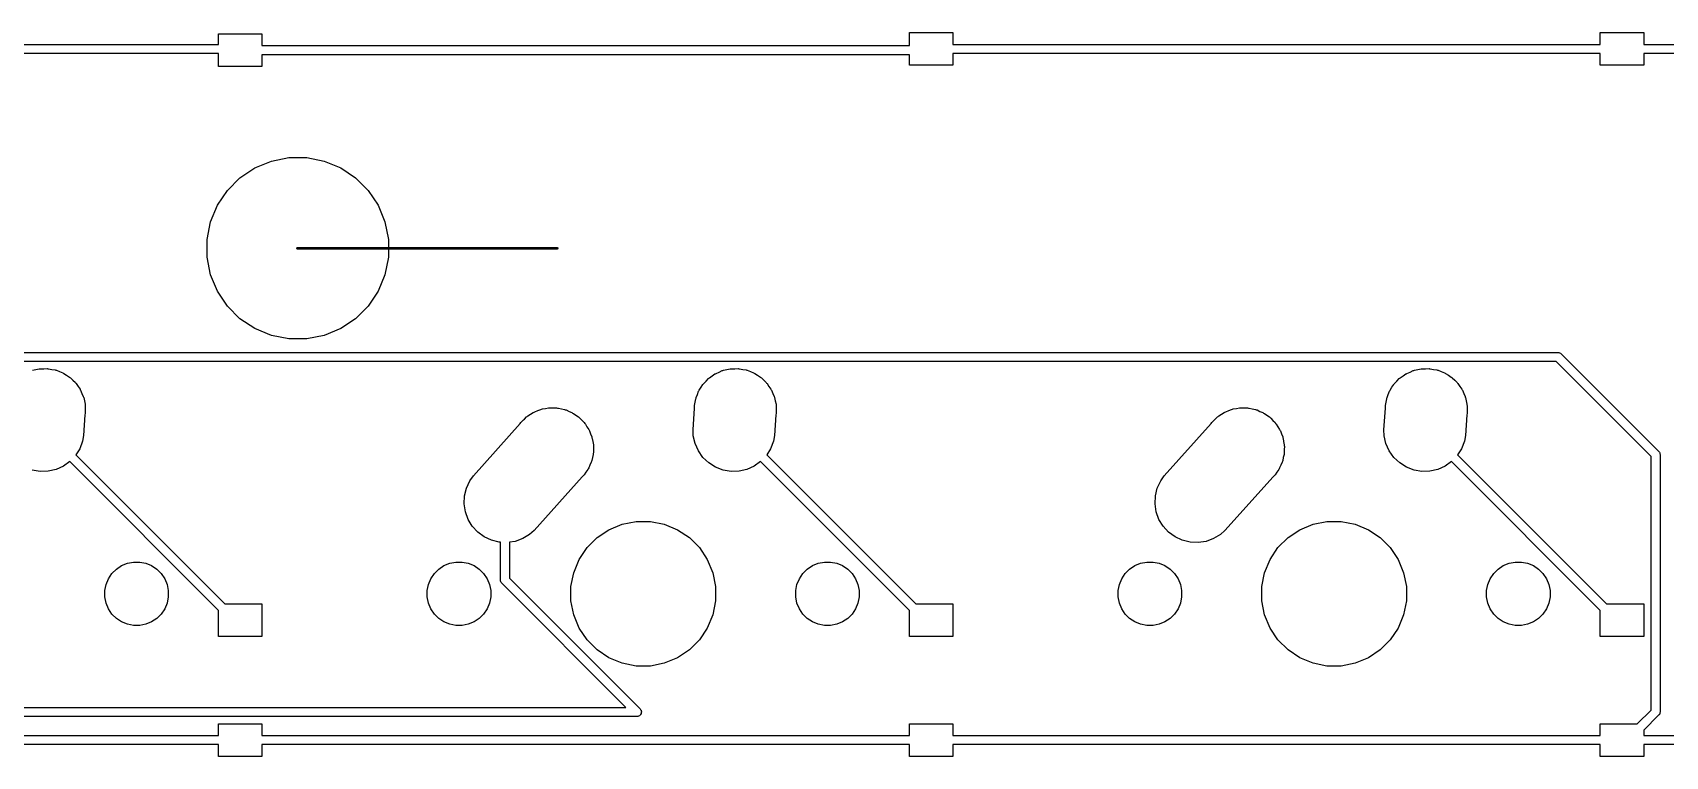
# Model space of a CAD drawing. Extents: x 74 to 207, y -150 to -40.
# Drawn here: x 104.61 to 149.63, y -110.84 to -90.89 of the extents above; entities that cross this region are included whole.
import ezdxf

# ---------------------------------------------------------------- set-up
doc = ezdxf.new("R2010")
doc.units = 0
doc.layers.add('BLACK', color=7, linetype='CONTINUOUS')

msp = doc.modelspace()

# ---------------------------------------------------------------- linework, layer by layer
at = {"layer": 'BLACK', "linetype": 'CONTINUOUS'}
for p, q in [((109.731, -91.2188), (109.731, -90.9262)), ((109.731, -90.9262), (110.931, -90.9262)), ((110.931, -90.9262), (110.931, -91.2512)), ((128.781, -91.2512), (128.781, -90.8937)), ((128.781, -90.8937), (129.981, -90.8937)), ((129.981, -90.8937), (129.981, -91.2188)), ((147.831, -91.2188), (147.831, -90.8937)), ((147.831, -90.8937), (149.031, -90.8937)), ((149.031, -90.8937), (149.031, -91.2188)), ((91.8812, -91.2188), (109.731, -91.2188)), ((110.931, -91.2512), (128.781, -91.2512)), ((129.981, -91.2188), (147.831, -91.2188)), ((149.031, -91.2188), (166.881, -91.2188)), ((109.731, -91.4688), (91.8812, -91.4688)), ((109.731, -91.8263), (109.731, -91.4688)), ((110.931, -91.8263), (109.731, -91.8263)), ((128.781, -91.5012), (110.931, -91.5012)), ((110.931, -91.5012), (110.931, -91.8263)), ((128.781, -91.7938), (128.781, -91.5012)), ((129.981, -91.7938), (128.781, -91.7938)), ((147.831, -91.4688), (129.981, -91.4688)), ((129.981, -91.4688), (129.981, -91.7938)), ((147.831, -91.7938), (147.831, -91.4688)), ((149.031, -91.7938), (147.831, -91.7938)), ((166.881, -91.4688), (149.031, -91.4688)), ((149.031, -91.4688), (149.031, -91.7938)), ((110.735, -94.622), (111.19, -94.4336)), ((111.19, -94.4336), (111.673, -94.3375)), ((111.673, -94.3375), (112.165, -94.3375)), ((112.165, -94.3375), (112.648, -94.4336)), ((112.648, -94.4336), (113.103, -94.622)), ((109.977, -95.2438), (110.325, -94.8956)), ((110.325, -94.8956), (110.735, -94.622)), ((113.103, -94.622), (113.512, -94.8956)), ((113.512, -94.8956), (113.861, -95.2438)), ((109.703, -95.6533), (109.977, -95.2438)), ((113.861, -95.2438), (114.134, -95.6533)), ((109.515, -96.1083), (109.703, -95.6533)), ((114.134, -95.6533), (114.323, -96.1083)), ((109.419, -96.5913), (109.515, -96.1083)), ((114.323, -96.1083), (114.419, -96.5913)), ((109.419, -97.0837), (109.419, -96.5913)), ((114.419, -96.5913), (114.419, -97.0837)), ((109.515, -97.5667), (109.419, -97.0837)), ((111.894, -96.8326), (111.896, -96.8279)), ((111.894, -96.8375), (111.894, -96.8326)), ((111.894, -96.8424), (111.894, -96.8375)), ((111.896, -96.8471), (111.894, -96.8424)), ((111.896, -96.8279), (111.898, -96.8235)), ((111.898, -96.8515), (111.896, -96.8471)), ((111.898, -96.8235), (111.901, -96.8197)), ((111.901, -96.8553), (111.898, -96.8515)), ((111.901, -96.8197), (111.905, -96.8166)), ((111.905, -96.8584), (111.901, -96.8553)), ((111.905, -96.8166), (111.909, -96.8143)), ((111.909, -96.8607), (111.905, -96.8584)), ((111.909, -96.8143), (111.914, -96.8129)), ((111.914, -96.8621), (111.909, -96.8607)), ((111.914, -96.8129), (111.918, -96.8125)), ((111.918, -96.8625), (111.914, -96.8621)), ((111.918, -96.8125), (119.064, -96.8125)), ((119.064, -96.8625), (111.918, -96.8625)), ((114.419, -97.0837), (114.323, -97.5667)), ((119.064, -96.8125), (119.067, -96.8129)), ((119.067, -96.8621), (119.064, -96.8625)), ((119.067, -96.8129), (119.072, -96.8143)), ((119.072, -96.8607), (119.067, -96.8621)), ((119.072, -96.8143), (119.076, -96.8166)), ((119.076, -96.8584), (119.072, -96.8607)), ((119.076, -96.8166), (119.08, -96.8197)), ((119.08, -96.8553), (119.076, -96.8584)), ((119.08, -96.8197), (119.083, -96.8235)), ((119.083, -96.8515), (119.08, -96.8553)), ((119.083, -96.8235), (119.086, -96.8279)), ((119.086, -96.8471), (119.083, -96.8515)), ((119.086, -96.8279), (119.087, -96.8326)), ((119.087, -96.8424), (119.086, -96.8471)), ((119.087, -96.8326), (119.088, -96.8375)), ((119.088, -96.8375), (119.087, -96.8424)), ((109.703, -98.0217), (109.515, -97.5667)), ((114.323, -97.5667), (114.134, -98.0217)), ((109.977, -98.4312), (109.703, -98.0217)), ((114.134, -98.0217), (113.861, -98.4312)), ((110.325, -98.7794), (109.977, -98.4312)), ((113.861, -98.4312), (113.512, -98.7794)), ((110.735, -99.053), (110.325, -98.7794)), ((113.512, -98.7794), (113.103, -99.053)), ((111.19, -99.2414), (110.735, -99.053)), ((111.673, -99.3375), (111.19, -99.2414)), ((112.165, -99.3375), (111.673, -99.3375)), ((112.648, -99.2414), (112.165, -99.3375)), ((113.103, -99.053), (112.648, -99.2414)), ((88.7718, -99.7075), (146.658, -99.7075)), ((146.658, -99.7075), (146.664, -99.7069)), ((146.664, -99.7069), (146.67, -99.7075)), ((146.67, -99.7075), (146.67, -99.7075)), ((146.67, -99.7075), (146.688, -99.7093)), ((146.688, -99.7093), (146.712, -99.7165)), ((146.712, -99.7165), (146.734, -99.7281)), ((146.734, -99.7281), (146.753, -99.7437)), ((146.753, -99.7437), (146.756, -99.7485)), ((146.756, -99.7485), (149.44, -102.432)), ((146.612, -99.9575), (88.7261, -99.9575)), ((104.606, -100.201), (104.698, -100.182)), ((104.698, -100.182), (104.79, -100.161)), ((104.79, -100.161), (104.807, -100.161)), ((104.807, -100.161), (104.823, -100.157)), ((104.823, -100.157), (104.917, -100.157)), ((104.917, -100.157), (105.012, -100.155)), ((105.012, -100.155), (105.028, -100.157)), ((105.028, -100.157), (105.045, -100.157)), ((105.045, -100.157), (105.137, -100.176)), ((105.137, -100.176), (105.23, -100.192)), ((105.23, -100.192), (105.246, -100.197)), ((105.246, -100.197), (105.262, -100.201)), ((105.262, -100.201), (105.349, -100.237)), ((105.349, -100.237), (105.437, -100.27)), ((105.437, -100.27), (105.451, -100.279)), ((105.451, -100.279), (105.467, -100.286)), ((105.467, -100.286), (105.545, -100.338)), ((105.545, -100.338), (105.625, -100.388)), ((105.625, -100.388), (105.637, -100.399)), ((123.267, -100.409), (123.345, -100.356)), ((123.345, -100.356), (123.422, -100.302)), ((123.422, -100.302), (123.437, -100.295)), ((123.437, -100.295), (123.451, -100.286)), ((123.451, -100.286), (123.538, -100.249)), ((123.538, -100.249), (123.624, -100.211)), ((123.624, -100.211), (123.64, -100.207)), ((123.64, -100.207), (123.656, -100.201)), ((123.656, -100.201), (123.748, -100.182)), ((123.748, -100.182), (123.84, -100.161)), ((123.84, -100.161), (123.857, -100.161)), ((123.857, -100.161), (123.873, -100.157)), ((123.873, -100.157), (123.967, -100.157)), ((123.967, -100.157), (124.062, -100.155)), ((124.062, -100.155), (124.078, -100.157)), ((124.078, -100.157), (124.095, -100.157)), ((124.095, -100.157), (124.187, -100.176)), ((124.187, -100.176), (124.28, -100.192)), ((124.28, -100.192), (124.296, -100.197)), ((124.296, -100.197), (124.312, -100.201)), ((124.312, -100.201), (124.399, -100.237)), ((124.399, -100.237), (124.487, -100.27)), ((124.487, -100.27), (124.501, -100.279)), ((124.501, -100.279), (124.517, -100.286)), ((124.517, -100.286), (124.595, -100.338)), ((124.595, -100.338), (124.675, -100.388)), ((124.675, -100.388), (124.687, -100.399)), ((142.317, -100.409), (142.395, -100.356)), ((142.395, -100.356), (142.472, -100.302)), ((142.472, -100.302), (142.487, -100.295)), ((142.487, -100.295), (142.501, -100.286)), ((142.501, -100.286), (142.588, -100.249)), ((142.588, -100.249), (142.674, -100.211)), ((142.674, -100.211), (142.69, -100.207)), ((142.69, -100.207), (142.706, -100.201)), ((142.706, -100.201), (142.798, -100.182)), ((142.798, -100.182), (142.89, -100.161)), ((142.89, -100.161), (142.907, -100.161)), ((142.907, -100.161), (142.923, -100.157)), ((142.923, -100.157), (143.017, -100.157)), ((143.017, -100.157), (143.112, -100.155)), ((143.112, -100.155), (143.128, -100.157)), ((143.128, -100.157), (143.145, -100.157)), ((143.145, -100.157), (143.237, -100.176)), ((143.237, -100.176), (143.33, -100.192)), ((143.33, -100.192), (143.346, -100.197)), ((143.346, -100.197), (143.362, -100.201)), ((143.362, -100.201), (143.449, -100.237)), ((143.449, -100.237), (143.537, -100.27)), ((143.537, -100.27), (143.551, -100.279)), ((143.551, -100.279), (143.567, -100.286)), ((143.567, -100.286), (143.645, -100.338)), ((143.645, -100.338), (143.725, -100.388)), ((143.725, -100.388), (143.737, -100.399)), ((149.231, -102.577), (146.612, -99.9575)), ((105.637, -100.399), (105.651, -100.409)), ((105.651, -100.409), (105.718, -100.475)), ((105.718, -100.475), (105.786, -100.54)), ((105.786, -100.54), (105.796, -100.554)), ((105.796, -100.554), (105.808, -100.565)), ((105.808, -100.565), (105.86, -100.644)), ((105.86, -100.644), (105.915, -100.721)), ((105.915, -100.721), (105.921, -100.736)), ((105.921, -100.736), (105.931, -100.75)), ((105.931, -100.75), (105.967, -100.837)), ((105.967, -100.837), (106.005, -100.923)), ((122.938, -100.867), (122.972, -100.779)), ((122.972, -100.779), (122.98, -100.765)), ((122.98, -100.765), (122.987, -100.75)), ((122.987, -100.75), (123.039, -100.671)), ((123.039, -100.671), (123.089, -100.591)), ((123.089, -100.591), (123.101, -100.579)), ((123.101, -100.579), (123.11, -100.565)), ((123.11, -100.565), (123.177, -100.499)), ((123.177, -100.499), (123.241, -100.43)), ((123.241, -100.43), (123.255, -100.42)), ((123.255, -100.42), (123.267, -100.409)), ((124.687, -100.399), (124.701, -100.409)), ((124.701, -100.409), (124.768, -100.475)), ((124.768, -100.475), (124.836, -100.54)), ((124.836, -100.54), (124.846, -100.554)), ((124.846, -100.554), (124.858, -100.565)), ((124.858, -100.565), (124.91, -100.644)), ((124.91, -100.644), (124.965, -100.721)), ((124.965, -100.721), (124.971, -100.736)), ((124.971, -100.736), (124.981, -100.75)), ((124.981, -100.75), (125.017, -100.837)), ((125.017, -100.837), (125.055, -100.923)), ((141.988, -100.867), (142.022, -100.779)), ((142.022, -100.779), (142.03, -100.765)), ((142.03, -100.765), (142.037, -100.75)), ((142.037, -100.75), (142.089, -100.671)), ((142.089, -100.671), (142.139, -100.591)), ((142.139, -100.591), (142.151, -100.579)), ((142.151, -100.579), (142.16, -100.565)), ((142.16, -100.565), (142.227, -100.499)), ((142.227, -100.499), (142.291, -100.43)), ((142.291, -100.43), (142.305, -100.42)), ((142.305, -100.42), (142.317, -100.409)), ((143.737, -100.399), (143.751, -100.409)), ((143.751, -100.409), (143.818, -100.475)), ((143.818, -100.475), (143.886, -100.54)), ((143.886, -100.54), (143.896, -100.554)), ((143.896, -100.554), (143.908, -100.565)), ((143.908, -100.565), (143.96, -100.644)), ((143.96, -100.644), (144.015, -100.721)), ((144.015, -100.721), (144.021, -100.736)), ((144.021, -100.736), (144.031, -100.75)), ((144.031, -100.75), (144.067, -100.837)), ((144.067, -100.837), (144.105, -100.923)), ((106.005, -100.923), (106.009, -100.939)), ((106.009, -100.939), (106.016, -100.954)), ((106.016, -100.954), (106.034, -101.047)), ((106.034, -101.047), (106.055, -101.139)), ((106.055, -101.139), (106.056, -101.155)), ((106.056, -101.155), (106.059, -101.172)), ((106.059, -101.172), (106.059, -101.266)), ((106.059, -101.266), (106.06, -101.305)), ((118.536, -101.314), (118.616, -101.281)), ((118.616, -101.281), (118.64, -101.276)), ((118.64, -101.276), (118.664, -101.267)), ((118.664, -101.267), (118.749, -101.254)), ((118.749, -101.254), (118.833, -101.237)), ((118.833, -101.237), (118.858, -101.237)), ((118.858, -101.237), (118.883, -101.234)), ((118.883, -101.234), (118.969, -101.237)), ((118.969, -101.237), (119.055, -101.237)), ((119.055, -101.237), (119.079, -101.242)), ((119.079, -101.242), (119.104, -101.243)), ((119.104, -101.243), (119.188, -101.264)), ((119.188, -101.264), (119.272, -101.281)), ((119.272, -101.281), (119.295, -101.29)), ((119.295, -101.29), (119.319, -101.296)), ((122.818, -101.84), (122.859, -101.244)), ((122.859, -101.172), (122.877, -101.079)), ((122.859, -101.244), (122.859, -101.172)), ((122.877, -101.079), (122.893, -100.986)), ((122.893, -100.986), (122.899, -100.971)), ((122.899, -100.971), (122.902, -100.954)), ((122.902, -100.954), (122.938, -100.867)), ((125.055, -100.923), (125.059, -100.939)), ((125.059, -100.939), (125.066, -100.954)), ((125.066, -100.954), (125.084, -101.047)), ((125.084, -101.047), (125.105, -101.139)), ((125.105, -101.139), (125.106, -101.155)), ((125.106, -101.155), (125.109, -101.172)), ((125.109, -101.172), (125.109, -101.266)), ((125.109, -101.266), (125.11, -101.305)), ((137.586, -101.314), (137.666, -101.281)), ((137.666, -101.281), (137.69, -101.276)), ((137.69, -101.276), (137.714, -101.267)), ((137.714, -101.267), (137.799, -101.254)), ((137.799, -101.254), (137.883, -101.237)), ((137.883, -101.237), (137.908, -101.237)), ((137.908, -101.237), (137.933, -101.234)), ((137.933, -101.234), (138.019, -101.237)), ((138.019, -101.237), (138.105, -101.237)), ((138.105, -101.237), (138.129, -101.242)), ((138.129, -101.242), (138.154, -101.243)), ((138.154, -101.243), (138.238, -101.264)), ((138.238, -101.264), (138.322, -101.281)), ((138.322, -101.281), (138.345, -101.29)), ((138.345, -101.29), (138.369, -101.296)), ((141.868, -101.84), (141.909, -101.244)), ((141.909, -101.172), (141.927, -101.079)), ((141.909, -101.244), (141.909, -101.172)), ((141.927, -101.079), (141.943, -100.986)), ((141.943, -100.986), (141.949, -100.971)), ((141.949, -100.971), (141.952, -100.954)), ((141.952, -100.954), (141.988, -100.867)), ((144.105, -100.923), (144.109, -100.939)), ((144.109, -100.939), (144.116, -100.954)), ((144.116, -100.954), (144.134, -101.047)), ((144.134, -101.047), (144.155, -101.139)), ((144.155, -101.139), (144.156, -101.155)), ((144.156, -101.155), (144.159, -101.172)), ((144.159, -101.172), (144.159, -101.266)), ((144.159, -101.266), (144.16, -101.305)), ((106.051, -101.432), (106.012, -101.995)), ((106.059, -101.393), (106.051, -101.432)), ((106.06, -101.305), (106.059, -101.321)), ((106.059, -101.321), (106.059, -101.393)), ((116.759, -103.112), (118.053, -101.671)), ((118.053, -101.671), (118.07, -101.645)), ((118.07, -101.645), (118.127, -101.589)), ((118.127, -101.589), (118.143, -101.57)), ((118.143, -101.57), (118.166, -101.549)), ((118.166, -101.549), (118.227, -101.489)), ((118.227, -101.489), (118.247, -101.475)), ((118.247, -101.475), (118.266, -101.458)), ((118.266, -101.458), (118.339, -101.413)), ((118.339, -101.413), (118.411, -101.366)), ((118.411, -101.366), (118.434, -101.356)), ((118.434, -101.356), (118.455, -101.343)), ((118.455, -101.343), (118.536, -101.314)), ((119.319, -101.296), (119.397, -101.333)), ((119.397, -101.333), (119.477, -101.366)), ((119.477, -101.366), (119.497, -101.379)), ((119.497, -101.379), (119.52, -101.39)), ((119.52, -101.39), (119.589, -101.441)), ((119.589, -101.441), (119.661, -101.489)), ((119.661, -101.489), (119.679, -101.506)), ((119.679, -101.506), (119.699, -101.521)), ((119.699, -101.521), (119.757, -101.585)), ((119.757, -101.585), (119.818, -101.645)), ((119.818, -101.645), (119.831, -101.666)), ((119.831, -101.666), (119.848, -101.685)), ((119.848, -101.685), (119.893, -101.758)), ((125.101, -101.432), (125.062, -101.995)), ((125.109, -101.393), (125.101, -101.432)), ((125.11, -101.305), (125.109, -101.321)), ((125.109, -101.321), (125.109, -101.393)), ((135.809, -103.112), (137.103, -101.671)), ((137.103, -101.671), (137.12, -101.645)), ((137.12, -101.645), (137.177, -101.589)), ((137.177, -101.589), (137.193, -101.57)), ((137.193, -101.57), (137.216, -101.549)), ((137.216, -101.549), (137.277, -101.489)), ((137.277, -101.489), (137.297, -101.475)), ((137.297, -101.475), (137.316, -101.458)), ((137.316, -101.458), (137.389, -101.413)), ((137.389, -101.413), (137.461, -101.366)), ((137.461, -101.366), (137.484, -101.356)), ((137.484, -101.356), (137.505, -101.343)), ((137.505, -101.343), (137.586, -101.314)), ((138.369, -101.296), (138.447, -101.333)), ((138.447, -101.333), (138.527, -101.366)), ((138.527, -101.366), (138.547, -101.379)), ((138.547, -101.379), (138.57, -101.39)), ((138.57, -101.39), (138.639, -101.441)), ((138.639, -101.441), (138.711, -101.489)), ((138.711, -101.489), (138.729, -101.506)), ((138.729, -101.506), (138.749, -101.521)), ((138.749, -101.521), (138.807, -101.585)), ((138.807, -101.585), (138.868, -101.645)), ((138.868, -101.645), (138.881, -101.666)), ((138.881, -101.666), (138.898, -101.685)), ((138.898, -101.685), (138.943, -101.758)), ((144.151, -101.432), (144.112, -101.995)), ((144.159, -101.393), (144.151, -101.432)), ((144.16, -101.305), (144.159, -101.321)), ((144.159, -101.321), (144.159, -101.393)), ((105.985, -102.159), (105.906, -102.366)), ((106.012, -101.995), (105.985, -102.159)), ((119.893, -101.758), (119.941, -101.83)), ((119.941, -101.83), (119.95, -101.853)), ((119.95, -101.853), (119.963, -101.874)), ((119.963, -101.874), (119.993, -101.955)), ((119.993, -101.955), (120.026, -102.034)), ((120.026, -102.034), (120.03, -102.059)), ((120.03, -102.059), (120.039, -102.082)), ((120.039, -102.082), (120.052, -102.167)), ((120.052, -102.167), (120.069, -102.252)), ((122.822, -102.006), (122.818, -101.84)), ((122.872, -102.222), (122.822, -102.006)), ((125.035, -102.159), (124.956, -102.366)), ((125.062, -101.995), (125.035, -102.159)), ((138.943, -101.758), (138.991, -101.83)), ((138.991, -101.83), (139, -101.853)), ((139, -101.853), (139.013, -101.874)), ((139.013, -101.874), (139.043, -101.955)), ((139.043, -101.955), (139.076, -102.034)), ((139.076, -102.034), (139.08, -102.059)), ((139.08, -102.059), (139.089, -102.082)), ((139.089, -102.082), (139.102, -102.167)), ((139.102, -102.167), (139.119, -102.252)), ((141.872, -102.006), (141.868, -101.84)), ((141.922, -102.222), (141.872, -102.006)), ((144.085, -102.159), (144.006, -102.366)), ((144.112, -101.995), (144.085, -102.159)), ((105.906, -102.366), (105.8, -102.535)), ((105.8, -102.535), (109.908, -106.644)), ((120.042, -102.606), (120.026, -102.691)), ((120.063, -102.523), (120.042, -102.606)), ((120.064, -102.498), (120.063, -102.523)), ((120.069, -102.473), (120.064, -102.498)), ((120.069, -102.252), (120.069, -102.277)), ((120.069, -102.277), (120.073, -102.301)), ((120.073, -102.301), (120.069, -102.387)), ((120.069, -102.387), (120.069, -102.473)), ((122.963, -102.424), (122.872, -102.222)), ((123.091, -102.605), (122.963, -102.424)), ((123.253, -102.757), (123.091, -102.605)), ((124.956, -102.366), (124.85, -102.535)), ((124.85, -102.535), (128.958, -106.644)), ((139.092, -102.606), (139.076, -102.691)), ((139.113, -102.523), (139.092, -102.606)), ((139.114, -102.498), (139.113, -102.523)), ((139.119, -102.473), (139.114, -102.498)), ((139.119, -102.252), (139.119, -102.277)), ((139.119, -102.277), (139.123, -102.301)), ((139.123, -102.301), (139.119, -102.387)), ((139.119, -102.387), (139.119, -102.473)), ((142.013, -102.424), (141.922, -102.222)), ((142.141, -102.605), (142.013, -102.424)), ((142.303, -102.757), (142.141, -102.605)), ((144.006, -102.366), (143.9, -102.535)), ((143.9, -102.535), (148.008, -106.644)), ((149.231, -109.567), (149.231, -102.577)), ((149.44, -102.432), (149.445, -102.436)), ((149.445, -102.436), (149.449, -102.441)), ((149.449, -102.441), (149.461, -102.455)), ((149.461, -102.455), (149.47, -102.473)), ((149.47, -102.473), (149.472, -102.477)), ((149.472, -102.477), (149.479, -102.5)), ((149.479, -102.5), (149.481, -102.519)), ((149.481, -102.519), (149.481, -102.519)), ((149.481, -102.519), (149.482, -102.525)), ((149.482, -102.525), (149.481, -102.531)), ((149.481, -102.531), (149.481, -109.613)), ((104.816, -102.99), (104.597, -102.953)), ((105.037, -102.984), (104.816, -102.99)), ((105.253, -102.934), (105.037, -102.984)), ((105.456, -102.843), (105.253, -102.934)), ((105.63, -102.719), (105.456, -102.843)), ((109.731, -106.821), (105.63, -102.719)), ((119.818, -103.08), (119.761, -103.136)), ((119.865, -103.008), (119.818, -103.08)), ((119.916, -102.939), (119.865, -103.008)), ((119.927, -102.916), (119.916, -102.939)), ((119.941, -102.895), (119.927, -102.916)), ((119.974, -102.816), (119.941, -102.895)), ((120.01, -102.738), (119.974, -102.816)), ((120.016, -102.714), (120.01, -102.738)), ((120.026, -102.691), (120.016, -102.714)), ((123.44, -102.875), (123.253, -102.757)), ((123.647, -102.953), (123.44, -102.875)), ((123.866, -102.99), (123.647, -102.953)), ((124.087, -102.984), (123.866, -102.99)), ((124.303, -102.934), (124.087, -102.984)), ((124.506, -102.843), (124.303, -102.934)), ((124.68, -102.719), (124.506, -102.843)), ((128.781, -106.821), (124.68, -102.719)), ((138.868, -103.08), (138.811, -103.136)), ((138.915, -103.008), (138.868, -103.08)), ((138.966, -102.939), (138.915, -103.008)), ((138.977, -102.916), (138.966, -102.939)), ((138.991, -102.895), (138.977, -102.916)), ((139.024, -102.816), (138.991, -102.895)), ((139.06, -102.738), (139.024, -102.816)), ((139.066, -102.714), (139.06, -102.738)), ((139.076, -102.691), (139.066, -102.714)), ((142.49, -102.875), (142.303, -102.757)), ((142.697, -102.953), (142.49, -102.875)), ((142.916, -102.99), (142.697, -102.953)), ((143.137, -102.984), (142.916, -102.99)), ((143.353, -102.934), (143.137, -102.984)), ((143.556, -102.843), (143.353, -102.934)), ((143.73, -102.719), (143.556, -102.843)), ((147.831, -106.821), (143.73, -102.719)), ((116.515, -103.662), (116.567, -103.447)), ((116.567, -103.447), (116.661, -103.246)), ((116.661, -103.246), (116.759, -103.112)), ((119.761, -103.136), (118.434, -104.615)), ((135.565, -103.662), (135.617, -103.447)), ((135.617, -103.447), (135.711, -103.246)), ((135.711, -103.246), (135.809, -103.112)), ((138.811, -103.136), (137.484, -104.615)), ((116.505, -103.884), (116.515, -103.662)), ((116.539, -104.103), (116.505, -103.884)), ((135.555, -103.884), (135.565, -103.662)), ((135.589, -104.103), (135.555, -103.884)), ((116.614, -104.311), (116.539, -104.103)), ((116.729, -104.5), (116.614, -104.311)), ((120.862, -104.445), (121.247, -104.369)), ((121.247, -104.369), (121.64, -104.369)), ((121.64, -104.369), (122.025, -104.445)), ((135.664, -104.311), (135.589, -104.103)), ((135.779, -104.5), (135.664, -104.311)), ((139.912, -104.445), (140.297, -104.369)), ((140.297, -104.369), (140.69, -104.369)), ((140.69, -104.369), (141.075, -104.445)), ((116.879, -104.664), (116.729, -104.5)), ((117.057, -104.795), (116.879, -104.664)), ((117.258, -104.889), (117.057, -104.795)), ((117.473, -104.942), (117.258, -104.889)), ((118.122, -104.842), (117.914, -104.918)), ((118.312, -104.727), (118.122, -104.842)), ((118.434, -104.615), (118.312, -104.727)), ((119.895, -105.091), (120.173, -104.814)), ((120.173, -104.814), (120.499, -104.596)), ((120.499, -104.596), (120.862, -104.445)), ((122.025, -104.445), (122.388, -104.596)), ((122.388, -104.596), (122.715, -104.814)), ((122.715, -104.814), (122.993, -105.091)), ((135.929, -104.664), (135.779, -104.5)), ((136.107, -104.795), (135.929, -104.664)), ((136.308, -104.889), (136.107, -104.795)), ((136.523, -104.942), (136.308, -104.889)), ((137.172, -104.842), (136.964, -104.918)), ((137.362, -104.727), (137.172, -104.842)), ((137.484, -104.615), (137.362, -104.727)), ((138.945, -105.091), (139.223, -104.814)), ((139.223, -104.814), (139.549, -104.596)), ((139.549, -104.596), (139.912, -104.445)), ((141.075, -104.445), (141.438, -104.596)), ((141.438, -104.596), (141.765, -104.814)), ((141.765, -104.814), (142.043, -105.091)), ((117.509, -104.943), (117.473, -104.942)), ((117.509, -105.978), (117.509, -104.943)), ((117.914, -104.918), (117.759, -104.941)), ((117.759, -104.941), (117.759, -105.933)), ((119.677, -105.418), (119.895, -105.091)), ((122.993, -105.091), (123.211, -105.418)), ((136.745, -104.951), (136.523, -104.942)), ((136.964, -104.918), (136.745, -104.951)), ((138.727, -105.418), (138.945, -105.091)), ((142.043, -105.091), (142.261, -105.418)), ((106.794, -105.805), (106.916, -105.683)), ((106.916, -105.683), (107.059, -105.587)), ((107.059, -105.587), (107.219, -105.521)), ((107.219, -105.521), (107.388, -105.487)), ((107.388, -105.487), (107.56, -105.487)), ((107.56, -105.487), (107.729, -105.521)), ((107.729, -105.521), (107.888, -105.587)), ((107.888, -105.587), (108.032, -105.683)), ((108.032, -105.683), (108.153, -105.805)), ((115.684, -105.805), (115.806, -105.683)), ((115.806, -105.683), (115.949, -105.587)), ((115.949, -105.587), (116.109, -105.521)), ((116.109, -105.521), (116.278, -105.487)), ((116.278, -105.487), (116.45, -105.487)), ((116.45, -105.487), (116.619, -105.521)), ((116.619, -105.521), (116.778, -105.587)), ((116.778, -105.587), (116.922, -105.683)), ((116.922, -105.683), (117.043, -105.805)), ((119.45, -106.166), (119.526, -105.781)), ((119.526, -105.781), (119.677, -105.418)), ((123.211, -105.418), (123.361, -105.781)), ((123.361, -105.781), (123.438, -106.166)), ((125.844, -105.805), (125.966, -105.683)), ((125.966, -105.683), (126.109, -105.587)), ((126.109, -105.587), (126.269, -105.521)), ((126.269, -105.521), (126.438, -105.487)), ((126.438, -105.487), (126.61, -105.487)), ((126.61, -105.487), (126.779, -105.521)), ((126.779, -105.521), (126.938, -105.587)), ((126.938, -105.587), (127.082, -105.683)), ((127.082, -105.683), (127.203, -105.805)), ((134.734, -105.805), (134.856, -105.683)), ((134.856, -105.683), (134.999, -105.587)), ((134.999, -105.587), (135.159, -105.521)), ((135.159, -105.521), (135.328, -105.487)), ((135.328, -105.487), (135.5, -105.487)), ((135.5, -105.487), (135.669, -105.521)), ((135.669, -105.521), (135.828, -105.587)), ((135.828, -105.587), (135.972, -105.683)), ((135.972, -105.683), (136.093, -105.805)), ((138.5, -106.166), (138.576, -105.781)), ((138.576, -105.781), (138.727, -105.418)), ((142.261, -105.418), (142.411, -105.781)), ((142.411, -105.781), (142.488, -106.166)), ((144.894, -105.805), (145.016, -105.683)), ((145.016, -105.683), (145.159, -105.587)), ((145.159, -105.587), (145.319, -105.521)), ((145.319, -105.521), (145.488, -105.487)), ((145.488, -105.487), (145.66, -105.487)), ((145.66, -105.487), (145.829, -105.521)), ((145.829, -105.521), (145.988, -105.587)), ((145.988, -105.587), (146.132, -105.683)), ((146.132, -105.683), (146.253, -105.805)), ((106.599, -106.276), (106.632, -106.107)), ((106.632, -106.107), (106.698, -105.948)), ((106.698, -105.948), (106.794, -105.805)), ((108.153, -105.805), (108.249, -105.948)), ((108.249, -105.948), (108.315, -106.107)), ((108.315, -106.107), (108.349, -106.276)), ((115.489, -106.276), (115.522, -106.107)), ((115.522, -106.107), (115.588, -105.948)), ((115.588, -105.948), (115.684, -105.805)), ((117.043, -105.805), (117.139, -105.948)), ((117.139, -105.948), (117.205, -106.107)), ((117.205, -106.107), (117.239, -106.276)), ((117.508, -105.984), (117.509, -105.978)), ((117.511, -106.009), (117.508, -105.984)), ((117.518, -106.033), (117.511, -106.009)), ((117.529, -106.054), (117.518, -106.033)), ((117.541, -106.069), (117.529, -106.054)), ((117.545, -106.073), (117.541, -106.069)), ((117.55, -106.077), (117.545, -106.073)), ((120.966, -109.494), (117.55, -106.077)), ((117.759, -105.933), (121.352, -109.526)), ((119.45, -106.559), (119.45, -106.166)), ((123.438, -106.166), (123.438, -106.559)), ((125.649, -106.276), (125.682, -106.107)), ((125.682, -106.107), (125.748, -105.948)), ((125.748, -105.948), (125.844, -105.805)), ((127.203, -105.805), (127.299, -105.948)), ((127.299, -105.948), (127.365, -106.107)), ((127.365, -106.107), (127.399, -106.276)), ((134.539, -106.276), (134.572, -106.107)), ((134.572, -106.107), (134.638, -105.948)), ((134.638, -105.948), (134.734, -105.805)), ((136.093, -105.805), (136.189, -105.948)), ((136.189, -105.948), (136.255, -106.107)), ((136.255, -106.107), (136.289, -106.276)), ((138.5, -106.559), (138.5, -106.166)), ((142.488, -106.166), (142.488, -106.559)), ((144.699, -106.276), (144.732, -106.107)), ((144.732, -106.107), (144.798, -105.948)), ((144.798, -105.948), (144.894, -105.805)), ((146.253, -105.805), (146.349, -105.948)), ((146.349, -105.948), (146.415, -106.107)), ((146.415, -106.107), (146.449, -106.276)), ((106.599, -106.449), (106.599, -106.276)), ((106.632, -106.618), (106.599, -106.449)), ((106.698, -106.777), (106.632, -106.618)), ((108.315, -106.618), (108.249, -106.777)), ((108.349, -106.449), (108.315, -106.618)), ((108.349, -106.276), (108.349, -106.449)), ((109.908, -106.644), (110.931, -106.644)), ((110.931, -106.644), (110.931, -107.544)), ((115.489, -106.449), (115.489, -106.276)), ((115.522, -106.618), (115.489, -106.449)), ((115.588, -106.777), (115.522, -106.618)), ((117.205, -106.618), (117.139, -106.777)), ((117.239, -106.449), (117.205, -106.618)), ((117.239, -106.276), (117.239, -106.449)), ((119.526, -106.944), (119.45, -106.559)), ((123.438, -106.559), (123.361, -106.944)), ((125.649, -106.449), (125.649, -106.276)), ((125.682, -106.618), (125.649, -106.449)), ((125.748, -106.777), (125.682, -106.618)), ((127.365, -106.618), (127.299, -106.777)), ((127.399, -106.449), (127.365, -106.618)), ((127.399, -106.276), (127.399, -106.449)), ((128.958, -106.644), (129.981, -106.644)), ((129.981, -106.644), (129.981, -107.544)), ((134.539, -106.449), (134.539, -106.276)), ((134.572, -106.618), (134.539, -106.449)), ((134.638, -106.777), (134.572, -106.618)), ((136.255, -106.618), (136.189, -106.777)), ((136.289, -106.449), (136.255, -106.618)), ((136.289, -106.276), (136.289, -106.449)), ((138.576, -106.944), (138.5, -106.559)), ((142.488, -106.559), (142.411, -106.944)), ((144.699, -106.449), (144.699, -106.276)), ((144.732, -106.618), (144.699, -106.449)), ((144.798, -106.777), (144.732, -106.618)), ((146.415, -106.618), (146.349, -106.777)), ((146.449, -106.449), (146.415, -106.618)), ((146.449, -106.276), (146.449, -106.449)), ((148.008, -106.644), (149.031, -106.644)), ((149.031, -106.644), (149.031, -107.544)), ((106.794, -106.92), (106.698, -106.777)), ((106.916, -107.042), (106.794, -106.92)), ((107.059, -107.138), (106.916, -107.042)), ((107.219, -107.204), (107.059, -107.138)), ((107.888, -107.138), (107.729, -107.204)), ((108.032, -107.042), (107.888, -107.138)), ((108.153, -106.92), (108.032, -107.042)), ((108.249, -106.777), (108.153, -106.92)), ((109.731, -107.544), (109.731, -106.821)), ((115.684, -106.92), (115.588, -106.777)), ((115.806, -107.042), (115.684, -106.92)), ((115.949, -107.138), (115.806, -107.042)), ((116.109, -107.204), (115.949, -107.138)), ((116.778, -107.138), (116.619, -107.204)), ((116.922, -107.042), (116.778, -107.138)), ((117.043, -106.92), (116.922, -107.042)), ((117.139, -106.777), (117.043, -106.92)), ((119.677, -107.307), (119.526, -106.944)), ((123.361, -106.944), (123.211, -107.307)), ((125.844, -106.92), (125.748, -106.777)), ((125.966, -107.042), (125.844, -106.92)), ((126.109, -107.138), (125.966, -107.042)), ((126.269, -107.204), (126.109, -107.138)), ((126.938, -107.138), (126.779, -107.204)), ((127.082, -107.042), (126.938, -107.138)), ((127.203, -106.92), (127.082, -107.042)), ((127.299, -106.777), (127.203, -106.92)), ((128.781, -107.544), (128.781, -106.821)), ((134.734, -106.92), (134.638, -106.777)), ((134.856, -107.042), (134.734, -106.92)), ((134.999, -107.138), (134.856, -107.042)), ((135.159, -107.204), (134.999, -107.138)), ((135.828, -107.138), (135.669, -107.204)), ((135.972, -107.042), (135.828, -107.138)), ((136.093, -106.92), (135.972, -107.042)), ((136.189, -106.777), (136.093, -106.92)), ((138.727, -107.307), (138.576, -106.944)), ((142.411, -106.944), (142.261, -107.307)), ((144.894, -106.92), (144.798, -106.777)), ((145.016, -107.042), (144.894, -106.92)), ((145.159, -107.138), (145.016, -107.042)), ((145.319, -107.204), (145.159, -107.138)), ((145.988, -107.138), (145.829, -107.204)), ((146.132, -107.042), (145.988, -107.138)), ((146.253, -106.92), (146.132, -107.042)), ((146.349, -106.777), (146.253, -106.92)), ((147.831, -107.544), (147.831, -106.821)), ((107.388, -107.237), (107.219, -107.204)), ((107.56, -107.237), (107.388, -107.237)), ((107.729, -107.204), (107.56, -107.237)), ((110.931, -107.544), (109.731, -107.544)), ((116.278, -107.237), (116.109, -107.204)), ((116.45, -107.237), (116.278, -107.237)), ((116.619, -107.204), (116.45, -107.237)), ((119.895, -107.634), (119.677, -107.307)), ((123.211, -107.307), (122.993, -107.634)), ((126.438, -107.237), (126.269, -107.204)), ((126.61, -107.237), (126.438, -107.237)), ((126.779, -107.204), (126.61, -107.237)), ((129.981, -107.544), (128.781, -107.544)), ((135.328, -107.237), (135.159, -107.204)), ((135.5, -107.237), (135.328, -107.237)), ((135.669, -107.204), (135.5, -107.237)), ((138.945, -107.634), (138.727, -107.307)), ((142.261, -107.307), (142.043, -107.634)), ((145.488, -107.237), (145.319, -107.204)), ((145.66, -107.237), (145.488, -107.237)), ((145.829, -107.204), (145.66, -107.237)), ((149.031, -107.544), (147.831, -107.544)), ((120.173, -107.911), (119.895, -107.634)), ((120.499, -108.129), (120.173, -107.911)), ((122.715, -107.911), (122.388, -108.129)), ((122.993, -107.634), (122.715, -107.911)), ((139.223, -107.911), (138.945, -107.634)), ((139.549, -108.129), (139.223, -107.911)), ((141.765, -107.911), (141.438, -108.129)), ((142.043, -107.634), (141.765, -107.911)), ((120.862, -108.28), (120.499, -108.129)), ((121.247, -108.356), (120.862, -108.28)), ((121.64, -108.356), (121.247, -108.356)), ((122.025, -108.28), (121.64, -108.356)), ((122.388, -108.129), (122.025, -108.28)), ((139.912, -108.28), (139.549, -108.129)), ((140.297, -108.356), (139.912, -108.28)), ((140.69, -108.356), (140.297, -108.356)), ((141.075, -108.28), (140.69, -108.356)), ((141.438, -108.129), (141.075, -108.28)), ((90.4274, -109.494), (120.966, -109.494)), ((121.262, -109.744), (90.4812, -109.744)), ((121.268, -109.744), (121.262, -109.744)), ((121.274, -109.744), (121.268, -109.744)), ((121.293, -109.742), (121.274, -109.744)), ((121.274, -109.744), (121.274, -109.744)), ((121.316, -109.735), (121.293, -109.742)), ((121.338, -109.723), (121.316, -109.735)), ((121.357, -109.708), (121.338, -109.723)), ((121.352, -109.526), (121.357, -109.53)), ((121.357, -109.53), (121.361, -109.535)), ((121.372, -109.689), (121.357, -109.708)), ((121.361, -109.535), (121.372, -109.549)), ((121.372, -109.549), (121.382, -109.567)), ((121.384, -109.667), (121.372, -109.689)), ((121.382, -109.567), (121.384, -109.571)), ((121.384, -109.571), (121.391, -109.594)), ((121.391, -109.643), (121.384, -109.667)), ((121.391, -109.594), (121.394, -109.619)), ((121.394, -109.619), (121.391, -109.643)), ((148.854, -109.944), (149.231, -109.567)), ((149.44, -109.711), (149.031, -110.121)), ((149.445, -109.708), (149.44, -109.711)), ((149.449, -109.703), (149.445, -109.708)), ((149.461, -109.689), (149.449, -109.703)), ((149.472, -109.667), (149.461, -109.689)), ((149.475, -109.659), (149.472, -109.667)), ((149.479, -109.643), (149.475, -109.659)), ((149.481, -109.625), (149.479, -109.643)), ((149.481, -109.613), (149.482, -109.619)), ((149.482, -109.619), (149.481, -109.625)), ((149.481, -109.625), (149.481, -109.625)), ((91.8812, -110.269), (109.731, -110.269)), ((109.731, -110.269), (109.731, -109.944)), ((109.731, -109.944), (110.931, -109.944)), ((110.931, -109.944), (110.931, -110.269)), ((110.931, -110.269), (128.781, -110.269)), ((128.781, -110.269), (128.781, -109.944)), ((128.781, -109.944), (129.981, -109.944)), ((129.981, -109.944), (129.981, -110.269)), ((129.981, -110.269), (147.831, -110.269)), ((147.831, -110.269), (147.831, -109.944)), ((147.831, -109.944), (148.854, -109.944)), ((149.031, -110.121), (149.031, -110.269)), ((149.031, -110.269), (166.881, -110.269)), ((109.731, -110.519), (91.8812, -110.519)), ((109.731, -110.844), (109.731, -110.519)), ((128.781, -110.519), (110.931, -110.519)), ((110.931, -110.519), (110.931, -110.844)), ((128.781, -110.844), (128.781, -110.519)), ((147.831, -110.519), (129.981, -110.519)), ((129.981, -110.519), (129.981, -110.844)), ((147.831, -110.844), (147.831, -110.519)), ((166.881, -110.519), (149.031, -110.519)), ((149.031, -110.519), (149.031, -110.844)), ((110.931, -110.844), (109.731, -110.844)), ((129.981, -110.844), (128.781, -110.844)), ((149.031, -110.844), (147.831, -110.844))]:
    msp.add_line(p, q, dxfattribs=at)

doc.saveas('drawing.dxf')
